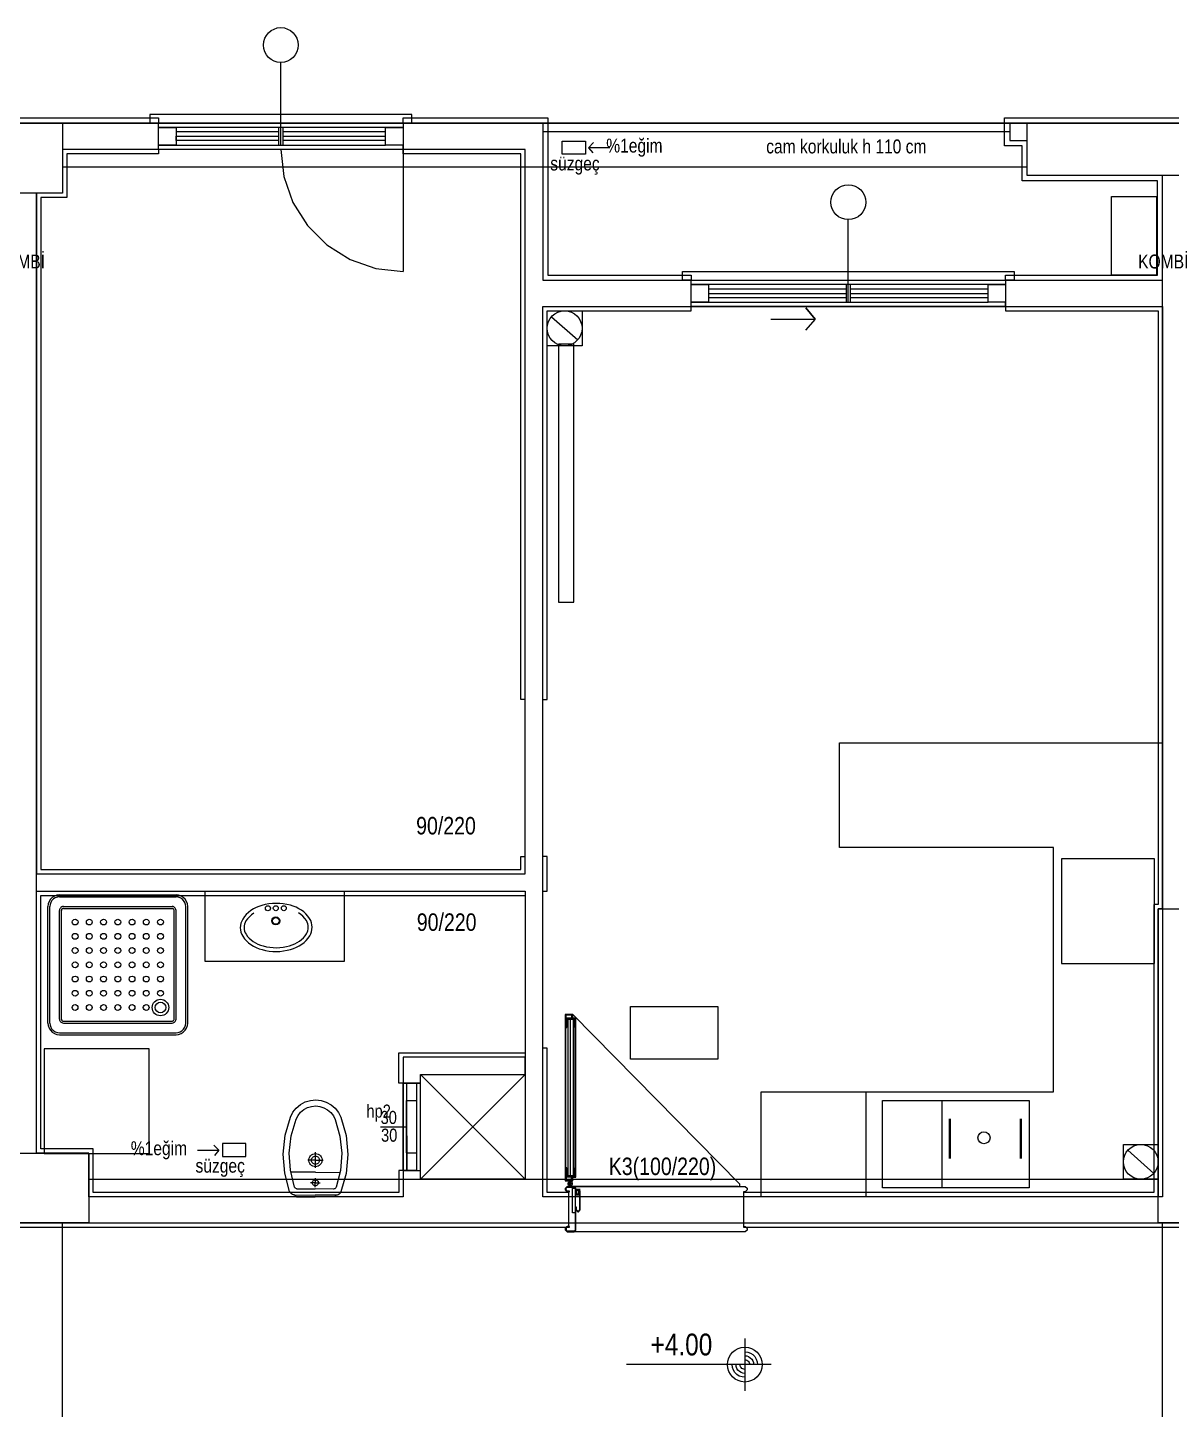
# Model space of a CAD drawing. Header units: centimetres. Extents: x 0 to 13234, y -30 to 2970.
# Drawn here: x 2320.1 to 2647.6, y 1525.1 to 1920.9 of the extents above; entities that cross this region are included whole.
import ezdxf

# ---------------------------------------------------------------- set-up
doc = ezdxf.new("R2010")
doc.units = ezdxf.units.CM
doc.layers.add('SCOTT-MIMARI', color=8, linetype='CONTINUOUS')
doc.styles.get("Standard").update_dxf_attribs({"font": 'arial.ttf', "width": 0.8})

msp = doc.modelspace()

# ---------------------------------------------------------------- linework, layer by layer
at = {"layer": 'SCOTT-MIMARI'}
for p, q in [((2329.23, 1672.48), (2362.59, 1672.48)), ((2329.23, 1671.93), (2362.59, 1671.93)), ((2325.89, 1635.79), (2325.89, 1669.15)), ((2326.45, 1635.79), (2326.45, 1669.15)), ((2329.23, 1636.9), (2329.23, 1668.03)), ((2329.79, 1636.9), (2329.79, 1668.03)), ((2330.34, 1669.15), (2361.48, 1669.15)), ((2330.34, 1668.59), (2361.48, 1668.59)), ((2362.03, 1636.9), (2362.03, 1668.03)), ((2362.59, 1636.9), (2362.59, 1668.03)), ((2365.37, 1635.79), (2365.37, 1669.15)), ((2365.93, 1635.79), (2365.93, 1669.15)), ((2330.34, 1636.34), (2361.48, 1636.34)), ((2330.34, 1635.79), (2361.48, 1635.79)), ((2475.56, 1591.97), (2475.56, 1636.85)), ((2476.21, 1637.25), (2476.21, 1637.2)), ((2329.23, 1633.01), (2362.59, 1633.01)), ((2329.23, 1632.45), (2362.59, 1632.45)), ((2581.86, 1613.57), (2581.86, 1588.57)), ((2584.08, 1596.97), (2584.08, 1608.35)), ((2584.38, 1596.97), (2584.38, 1608.35)), ((2604.33, 1608.35), (2604.33, 1596.97)), ((2604.63, 1608.35), (2604.63, 1596.97)), ((2421.14, 1606.07), (2428.65, 1606.07)), ((2402.52, 1596.52), (2400.3, 1596.53)), ((2402.51, 1594.26), (2402.53, 1598.83)), ((2402.52, 1596.52), (2404.74, 1596.5)), ((2402.5, 1593.02), (2395.44, 1593.05)), ((2402.48, 1588.8), (2402.49, 1591.35)), ((2402.5, 1593.02), (2409.56, 1592.98)), ((2476.21, 1591.57), (2476.21, 1591.62)), ((2397.23, 1588.29), (2402.48, 1588.27)), ((2402.49, 1590.02), (2401.09, 1590.02)), ((2407.72, 1588.24), (2402.48, 1588.27)), ((2402.49, 1590.02), (2403.89, 1590.01)), ((2474.11, 1588.47), (2474.61, 1588.97)), ((2474.11, 1587.97), (2474.11, 1588.47)), ((2474.61, 1587.47), (2474.11, 1587.97)), ((2474.61, 1588.97), (2525.59, 1588.97)), ((2475.1, 1587.47), (2474.61, 1587.47)), ((2476.26, 1589.77), (2474.66, 1589.77)), ((2475.1, 1577.47), (2475.1, 1587.47)), ((2475.18, 1589.24), (2475.18, 1588.97)), ((2475.22, 1590.32), (2475.22, 1590.62)), ((2475.46, 1588.97), (2475.46, 1590.57)), ((2475.74, 1589.24), (2475.74, 1588.97)), ((2475.77, 1590.28), (2475.77, 1590.62)), ((2523.59, 1588.97), (2476.61, 1588.97)), ((2525.1, 1587.47), (2525.1, 1577.47)), ((2525.59, 1587.47), (2525.1, 1587.47)), ((2525.59, 1588.97), (2526.09, 1588.47)), ((2526.09, 1587.97), (2525.59, 1587.47)), ((2526.09, 1588.47), (2526.09, 1587.97)), ((2396.52, 1586.55), (2402.47, 1586.52)), ((2396.72, 1586.54), (2396.72, 1586.39)), ((2397.07, 1586.04), (2402.47, 1586.02)), ((2408.42, 1586.49), (2402.47, 1586.52)), ((2407.87, 1585.99), (2402.47, 1586.02)), ((2408.22, 1586.49), (2408.22, 1586.34)), ((2474.11, 1576.97), (2474.61, 1577.47)), ((2474.11, 1576.47), (2474.11, 1576.97)), ((2474.61, 1575.97), (2474.11, 1576.47)), ((2474.61, 1577.47), (2475.1, 1577.47)), ((2525.59, 1575.97), (2474.61, 1575.97)), ((2525.1, 1577.47), (2525.59, 1577.47)), ((2525.59, 1577.47), (2526.09, 1576.97)), ((2526.09, 1576.47), (2525.59, 1575.97)), ((2526.09, 1576.97), (2526.09, 1576.47)), ((2525.47, 1545.46), (2525.47, 1530.46)), ((2532.97, 1537.96), (2491.56, 1537.96))]:
    msp.add_line(p, q, dxfattribs=at)
for points in [[(2392.6, 1887.28), (2392.6, 1910.9)], [(2427.6, 1893.53), (2430.1, 1893.53), (2430.1, 1896.03), (2355.1, 1896.03), (2355.1, 1893.53), (2357.6, 1893.53)], [(1317.6, 1893.53), (1317.6, 1188.53), (1992.6, 1188.53), (1992.6, 1233.53), (2317.6, 1233.53), (2317.6, 1188.53), (2985.1, 1188.53), (2985.1, 1893.53), (1317.6, 1893.53)], [(2267.6, 1848.53), (2267.6, 1850.03), (2292.6, 1850.03), (2316.1, 1850.03), (2316.1, 1872.03), (2293.6, 1872.03), (2293.6, 1895.03), (2357.6, 1895.03), (2357.6, 1893.53)], [(2330.1, 1873.53), (2295.1, 1873.53), (2295.1, 1893.53), (2330.1, 1893.53), (2330.1, 1873.53)], [(2330.1, 1893.53), (2606.35, 1893.53)], [(2427.6, 1886.03), (2357.6, 1886.03), (2357.6, 1893.53), (2427.6, 1893.53), (2427.6, 1886.03), (2427.6, 1887.28), (2422.6, 1887.28), (2422.6, 1892.28), (2427.6, 1892.28), (2357.6, 1892.28), (2362.6, 1892.28), (2362.6, 1887.28), (2357.6, 1887.28), (2422.6, 1887.28), (2422.6, 1888.53), (2393.23, 1888.53)], [(2393.23, 1887.28), (2393.23, 1892.28), (2391.98, 1892.28), (2391.98, 1887.28), (2393.23, 1887.28)], [(2427.6, 1893.53), (2427.6, 1895.03), (2469.1, 1895.03), (2469.1, 1850.03), (2510.1, 1850.03), (2510.1, 1848.53)], [(2645.1, 1878.53), (2606.35, 1878.53), (2606.35, 1893.53), (2467.6, 1893.53), (2467.6, 1848.53), (2625.1, 1848.53), (2645.1, 1848.53), (2645.1, 1878.53)], [(2600.1, 1848.53), (2600.1, 1850.03), (2625.1, 1850.03), (2643.6, 1850.03), (2643.6, 1877.03), (2604.85, 1877.03), (2604.85, 1887.03), (2599.85, 1887.03), (2599.85, 1895.03), (2677.85, 1895.03)], [(2626.35, 1893.53), (2601.35, 1893.53), (2601.35, 1888.53), (2606.35, 1888.53)], [(2696.35, 1878.53), (2606.35, 1878.53), (2606.35, 1893.53), (2696.35, 1893.53), (2696.35, 1878.53)], [(2391.98, 1891.03), (2362.6, 1891.03)], [(2391.98, 1888.53), (2362.6, 1888.53), (2362.6, 1889.78), (2391.98, 1889.78)], [(2393.23, 1889.78), (2422.6, 1889.78), (2422.6, 1891.03), (2393.23, 1891.03)], [(2601.35, 1891.03), (2467.6, 1891.03)], [(2479.82, 1884.67), (2473.12, 1884.67), (2473.12, 1888.37), (2479.82, 1888.37), (2479.82, 1884.67)], [(2486.8, 1886.52), (2480.72, 1886.52), (2482.13, 1888.01), (2480.72, 1886.52), (2481.93, 1885.06)], [(2462.6, 1678.53), (2462.6, 1886.03), (2330.1, 1886.03), (2330.1, 1873.53), (2322.6, 1873.53), (2322.6, 1678.53), (2462.6, 1678.53)], [(2357.6, 1886.03), (2357.6, 1884.78), (2331.35, 1884.78), (2331.35, 1872.28), (2323.85, 1872.28), (2323.85, 1679.78), (2461.35, 1679.78), (2461.35, 1683.47), (2462.6, 1683.47)], [(2392.6, 1886.03), (2393.48, 1878.24), (2396.07, 1870.84), (2400.24, 1864.21), (2405.78, 1858.67), (2412.42, 1854.5), (2419.81, 1851.91), (2427.6, 1851.03)], [(2462.6, 1728.47), (2461.35, 1728.47), (2461.35, 1884.78), (2427.6, 1884.78), (2427.6, 1886.03)], [(2427.6, 1886.03), (2427.6, 1851.03)], [(2330.1, 1881.03), (2606.35, 1881.03)], [(2645.1, 1668.53), (2645.1, 1878.53)], [(2322.6, 1598.53), (2322.6, 1873.53)], [(2630.45, 1850.03), (2630.45, 1872.5), (2643.34, 1872.5), (2643.34, 1850.03), (2630.45, 1850.03)], [(2555.1, 1842.28), (2555.1, 1865.9)], [(2510.1, 1848.53), (2507.6, 1848.53), (2507.6, 1851.03), (2602.6, 1851.03), (2602.6, 1848.53), (2600.1, 1848.53)], [(2600.1, 1841.03), (2510.1, 1841.03), (2510.1, 1848.53), (2600.1, 1848.53), (2600.1, 1841.03), (2600.1, 1842.28), (2595.1, 1842.28), (2595.1, 1847.28), (2600.1, 1847.28), (2510.1, 1847.28), (2515.1, 1847.28), (2515.1, 1842.28), (2510.1, 1842.28), (2595.1, 1842.28), (2595.1, 1843.53), (2555.73, 1843.53)], [(2554.48, 1846.03), (2515.1, 1846.03)], [(2515.1, 1844.78), (2554.48, 1844.78)], [(2555.73, 1842.28), (2555.73, 1847.28), (2554.48, 1847.28), (2554.48, 1842.28), (2555.73, 1842.28)], [(2555.73, 1844.78), (2595.1, 1844.78), (2595.1, 1846.03), (2555.73, 1846.03)], [(2645.1, 1841.03), (2645.1, 1668.53), (2643.85, 1668.53), (2643.85, 1586.03), (2467.6, 1586.03), (2467.6, 1841.03), (2645.1, 1841.03)], [(2467.6, 1728.46), (2468.85, 1728.46), (2468.85, 1839.78), (2510.1, 1839.78), (2510.1, 1841.03)], [(2554.48, 1843.53), (2515.1, 1843.53)], [(2600.1, 1841.03), (2600.1, 1839.78), (2643.85, 1839.78), (2643.85, 1669.78), (2642.6, 1669.78), (2642.6, 1587.28), (2525.1, 1587.28), (2525.1, 1586.03)], [(2532.94, 1837.41), (2545.65, 1837.41), (2542.9, 1840.62), (2545.65, 1837.41), (2542.83, 1834.24)], [(2478.85, 1839.78), (2478.85, 1829.78), (2468.85, 1829.78), (2468.85, 1839.78), (2478.85, 1839.78)], [(2470.1, 1838.08), (2477.61, 1831.48)], [(2472.14, 1756.37), (2476.52, 1756.37), (2476.52, 1830.27), (2472.14, 1830.27), (2472.14, 1756.37)], [(2530.1, 1586.03), (2530.1, 1616.03), (2613.85, 1616.03), (2613.85, 1686.03), (2552.6, 1686.03), (2552.6, 1716.03), (2645.1, 1716.03), (2645.1, 1586.03), (2555.1, 1586.03)], [(2467.6, 1673.54), (2468.85, 1673.54), (2468.85, 1683.46), (2467.6, 1683.46)], [(2642.78, 1652.84), (2642.78, 1682.84), (2616.14, 1682.84), (2616.14, 1652.84), (2642.78, 1652.84)], [(2337.6, 1586.03), (2337.6, 1598.53), (2322.6, 1598.53), (2322.6, 1673.53), (2462.6, 1673.53), (2462.6, 1621.03), (2462.6, 1621.03), (2462.6, 1626.03), (2427.6, 1626.03), (2427.6, 1586.03), (2337.6, 1586.03)], [(2427.6, 1593.57), (2426.35, 1593.57), (2426.35, 1587.28), (2338.85, 1587.28), (2338.85, 1599.78), (2323.85, 1599.78), (2323.85, 1672.28), (2462.35, 1672.28)], [(2329.23, 1672.48), (2328.49, 1672.4), (2327.78, 1672.15), (2327.15, 1671.75), (2326.62, 1671.23), (2326.22, 1670.59), (2325.98, 1669.89), (2325.89, 1669.15)], [(2329.23, 1671.93), (2328.61, 1671.86), (2328.02, 1671.65), (2327.5, 1671.32), (2327.06, 1670.88), (2326.73, 1670.35), (2326.52, 1669.77), (2326.45, 1669.15)], [(2365.93, 1669.15), (2365.84, 1669.89), (2365.6, 1670.59), (2365.2, 1671.23), (2364.67, 1671.75), (2364.04, 1672.15), (2363.33, 1672.4), (2362.59, 1672.48)], [(2365.37, 1669.15), (2365.3, 1669.77), (2365.09, 1670.35), (2364.76, 1670.88), (2364.32, 1671.32), (2363.8, 1671.65), (2363.21, 1671.86), (2362.59, 1671.93)], [(2370.87, 1673.48), (2370.87, 1653.48), (2410.87, 1653.48), (2410.87, 1673.48)], [(2330.34, 1669.15), (2330.09, 1669.12), (2329.86, 1669.04), (2329.65, 1668.9), (2329.47, 1668.73), (2329.34, 1668.52), (2329.26, 1668.28), (2329.23, 1668.03)], [(2330.34, 1668.59), (2330.22, 1668.58), (2330.1, 1668.54), (2330, 1668.47), (2329.91, 1668.38), (2329.84, 1668.28), (2329.8, 1668.16), (2329.79, 1668.03)], [(2362.59, 1668.03), (2362.56, 1668.28), (2362.48, 1668.52), (2362.35, 1668.73), (2362.17, 1668.9), (2361.96, 1669.04), (2361.73, 1669.12), (2361.48, 1669.15)], [(2362.03, 1668.03), (2362.02, 1668.16), (2361.98, 1668.28), (2361.91, 1668.38), (2361.82, 1668.47), (2361.72, 1668.54), (2361.6, 1668.58), (2361.48, 1668.59)], [(2383.98, 1667.98), (2383.31, 1667.48), (2382.71, 1666.9), (2382.16, 1666.27), (2381.69, 1665.57)], [(2384.84, 1667.24), (2384.19, 1666.78), (2383.6, 1666.25), (2383.07, 1665.66), (2382.62, 1665.01)], [(2387.15, 1669.47), (2386.32, 1669.19), (2385.51, 1668.85), (2384.73, 1668.45), (2383.98, 1667.98)], [(2391.23, 1670.05), (2390.2, 1670.01), (2389.17, 1669.9), (2388.15, 1669.72), (2387.15, 1669.47)], [(2395.33, 1669.52), (2394.32, 1669.76), (2393.3, 1669.93), (2392.27, 1670.02), (2391.23, 1670.05)], [(2398.52, 1668.09), (2397.76, 1668.54), (2396.98, 1668.93), (2396.16, 1669.26), (2395.33, 1669.52)], [(2399.91, 1665.13), (2399.45, 1665.77), (2398.92, 1666.36), (2398.32, 1666.88), (2397.67, 1667.33)], [(2400.84, 1665.71), (2400.36, 1666.39), (2399.8, 1667.02), (2399.19, 1667.59), (2398.52, 1668.09)], [(2643.85, 1578.53), (2643.85, 1668.53), (2658.85, 1668.53), (2658.85, 1578.53), (2643.85, 1578.53)], [(2381.69, 1665.57), (2381.39, 1665), (2381.17, 1664.38), (2381.04, 1663.74), (2381, 1663.09)], [(2381, 1663.09), (2381.05, 1662.44), (2381.19, 1661.8), (2381.42, 1661.19), (2381.72, 1660.62)], [(2382.62, 1665.01), (2382.39, 1664.56), (2382.23, 1664.09), (2382.13, 1663.6), (2382.1, 1663.1)], [(2382.1, 1663.1), (2382.13, 1662.6), (2382.24, 1662.11), (2382.41, 1661.64), (2382.65, 1661.2)], [(2400.47, 1663.23), (2400.43, 1663.73), (2400.32, 1664.21), (2400.15, 1664.68), (2399.91, 1665.13)], [(2399.94, 1661.32), (2400.17, 1661.76), (2400.34, 1662.24), (2400.44, 1662.73), (2400.47, 1663.23)], [(2401.56, 1663.23), (2401.51, 1663.88), (2401.37, 1664.52), (2401.15, 1665.13), (2400.84, 1665.71)], [(2400.87, 1660.75), (2401.17, 1661.33), (2401.39, 1661.94), (2401.52, 1662.58), (2401.56, 1663.23)], [(2381.72, 1660.62), (2382.21, 1659.93), (2382.76, 1659.3), (2383.37, 1658.74), (2384.05, 1658.24)], [(2382.65, 1661.2), (2383.07, 1660.61), (2383.54, 1660.07), (2384.07, 1659.58), (2384.65, 1659.15)], [(2384.65, 1659.15), (2385.33, 1658.74), (2386.03, 1658.39), (2386.77, 1658.09), (2387.52, 1657.86)], [(2395.11, 1657.91), (2395.87, 1658.16), (2396.59, 1658.46), (2397.3, 1658.83), (2397.97, 1659.25)], [(2395.41, 1656.86), (2396.25, 1657.13), (2397.06, 1657.47), (2397.84, 1657.88), (2398.58, 1658.34)], [(2397.97, 1659.25), (2398.54, 1659.68), (2399.06, 1660.18), (2399.53, 1660.72), (2399.94, 1661.32)], [(2398.58, 1658.34), (2399.25, 1658.85), (2399.86, 1659.42), (2400.4, 1660.06), (2400.87, 1660.75)], [(2384.05, 1658.24), (2384.8, 1657.79), (2385.58, 1657.39), (2386.4, 1657.06), (2387.24, 1656.8)], [(2387.24, 1656.8), (2388.24, 1656.57), (2389.27, 1656.4), (2390.3, 1656.3), (2391.33, 1656.27)], [(2387.52, 1657.86), (2388.46, 1657.64), (2389.41, 1657.48), (2390.36, 1657.39), (2391.32, 1657.37)], [(2391.32, 1657.37), (2392.28, 1657.41), (2393.24, 1657.51), (2394.18, 1657.68), (2395.11, 1657.91)], [(2391.33, 1656.27), (2392.36, 1656.31), (2393.39, 1656.43), (2394.41, 1656.61), (2395.41, 1656.86)], [(2492.69, 1625.48), (2492.69, 1640.48), (2517.69, 1640.48), (2517.69, 1625.48), (2492.69, 1625.48)], [(2325.89, 1635.79), (2325.98, 1635.04), (2326.22, 1634.34), (2326.62, 1633.71), (2327.15, 1633.18), (2327.78, 1632.78), (2328.49, 1632.53), (2329.23, 1632.45)], [(2326.45, 1635.79), (2326.52, 1635.17), (2326.73, 1634.58), (2327.06, 1634.05), (2327.5, 1633.61), (2328.02, 1633.28), (2328.61, 1633.08), (2329.23, 1633.01)], [(2329.23, 1636.9), (2329.26, 1636.65), (2329.34, 1636.42), (2329.47, 1636.21), (2329.65, 1636.03), (2329.86, 1635.9), (2330.09, 1635.81), (2330.34, 1635.79)], [(2329.79, 1636.9), (2329.8, 1636.78), (2329.84, 1636.66), (2329.91, 1636.55), (2330, 1636.46), (2330.1, 1636.4), (2330.22, 1636.36), (2330.34, 1636.34)], [(2361.48, 1636.34), (2361.6, 1636.36), (2361.72, 1636.4), (2361.82, 1636.46), (2361.91, 1636.55), (2361.98, 1636.66), (2362.02, 1636.78), (2362.03, 1636.9)], [(2361.48, 1635.79), (2361.73, 1635.81), (2361.96, 1635.9), (2362.17, 1636.03), (2362.35, 1636.21), (2362.48, 1636.42), (2362.56, 1636.65), (2362.59, 1636.9)], [(2362.59, 1632.45), (2363.33, 1632.53), (2364.04, 1632.78), (2364.67, 1633.18), (2365.2, 1633.71), (2365.6, 1634.34), (2365.84, 1635.04), (2365.93, 1635.79)], [(2362.59, 1633.01), (2363.21, 1633.08), (2363.8, 1633.28), (2364.32, 1633.61), (2364.76, 1634.05), (2365.09, 1634.58), (2365.3, 1635.17), (2365.37, 1635.79)], [(2474.16, 1638.1), (2476.11, 1638.1), (2476.11, 1637.25), (2476.21, 1637.25), (2476.21, 1638.2), (2474.06, 1638.2), (2474.06, 1590.62), (2476.21, 1590.62), (2476.21, 1591.57), (2476.11, 1591.57), (2476.11, 1590.72), (2474.16, 1590.72), (2474.16, 1638.1)], [(2474.21, 1637.05), (2474.21, 1634.55), (2474.41, 1634.55), (2474.41, 1636.85), (2476.71, 1636.85), (2476.71, 1634.55), (2476.91, 1634.55), (2476.91, 1637.05), (2474.21, 1637.05)], [(2474.21, 1634.5), (2474.46, 1634.5), (2474.46, 1636.8), (2474.81, 1636.8), (2474.81, 1592.02), (2474.46, 1592.02), (2474.46, 1594.32), (2474.21, 1594.32), (2474.21, 1634.5)], [(2475.86, 1638.1), (2475.86, 1637.15), (2474.26, 1637.15), (2474.26, 1638.1)], [(2475.96, 1637.95), (2475.96, 1637.1), (2476.96, 1637.1), (2476.96, 1591.72), (2475.96, 1591.72), (2475.96, 1590.87), (2476.06, 1590.87), (2476.06, 1591.62), (2477.06, 1591.62), (2477.06, 1637.2), (2476.06, 1637.2), (2476.06, 1637.95), (2475.96, 1637.95)], [(2476.21, 1638.2), (2523.9, 1589.77), (2523.9, 1588.97)], [(2476.66, 1634.5), (2476.66, 1636.8), (2476.31, 1636.8), (2476.31, 1592.02), (2476.66, 1592.02), (2476.66, 1594.32), (2476.91, 1594.32), (2476.91, 1634.5), (2476.66, 1634.5)], [(2354.88, 1598.41), (2354.88, 1628.41), (2324.88, 1628.41), (2324.88, 1598.41), (2354.88, 1598.41)], [(2427.6, 1618.57), (2426.35, 1618.57), (2426.35, 1627.28), (2462.6, 1627.28)], [(2475.1, 1586.03), (2475.1, 1587.28), (2468.85, 1587.28), (2468.85, 1628.54), (2467.6, 1628.54)], [(2462.6, 1621.03), (2462.6, 1591.03), (2432.6, 1591.03), (2432.6, 1621.03), (2462.6, 1621.03), (2432.6, 1591.03), (2432.6, 1621.03), (2462.6, 1591.03)], [(2427.6, 1618.57), (2427.6, 1618.57), (2432.6, 1618.57), (2431.41, 1618.57), (2431.41, 1593.57), (2427.6, 1593.57), (2427.6, 1618.57)], [(2432.6, 1593.57), (2432.6, 1618.57), (2427.63, 1618.57), (2427.6, 1593.57), (2432.6, 1593.57)], [(2428.63, 1618.57), (2428.63, 1613.57), (2431.41, 1613.57)], [(2530.1, 1586.03), (2530.1, 1616.03), (2560.1, 1616.03), (2560.1, 1586.03)], [(2395.35, 1608.85), (2396.06, 1610.23), (2397.03, 1611.44), (2398.22, 1612.43), (2399.58, 1613.17), (2401.07, 1613.62), (2402.61, 1613.77)], [(2396.98, 1608.21), (2397.53, 1609.28), (2398.28, 1610.21), (2399.2, 1610.98), (2400.26, 1611.55), (2401.4, 1611.9), (2402.6, 1612.02)], [(2402.6, 1612.02), (2403.79, 1611.89), (2404.94, 1611.53), (2405.98, 1610.95), (2406.9, 1610.17), (2407.64, 1609.22), (2408.17, 1608.15)], [(2402.61, 1613.77), (2404.15, 1613.6), (2405.63, 1613.14), (2406.98, 1612.39), (2408.16, 1611.38), (2409.12, 1610.16), (2409.81, 1608.78)], [(2428.63, 1598.57), (2428.63, 1613.57)], [(2428.63, 1613.57), (2428.68, 1593.57)], [(2606.86, 1588.57), (2564.86, 1588.57), (2564.86, 1613.57), (2606.86, 1613.57), (2606.86, 1588.57)], [(2395.12, 1587.53), (2393.71, 1592.79), (2393.28, 1598.21), (2393.83, 1603.62), (2395.35, 1608.85)], [(2396.53, 1588.8), (2395.35, 1593.61), (2395.03, 1598.55), (2395.58, 1603.46), (2396.98, 1608.21)], [(2408.17, 1608.15), (2409.53, 1603.39), (2410.03, 1598.47), (2409.66, 1593.54), (2408.44, 1588.74)], [(2409.81, 1608.78), (2411.28, 1603.54), (2411.78, 1598.12), (2411.29, 1592.7), (2409.83, 1587.45)], [(2368.73, 1599.33), (2374.81, 1599.33), (2373.41, 1600.82), (2374.81, 1599.33), (2373.6, 1597.87)], [(2375.9, 1597.6), (2382.61, 1597.6), (2382.61, 1601.3), (2375.9, 1601.3), (2375.9, 1597.6)], [(2643.85, 1601.03), (2643.85, 1591.03), (2633.85, 1591.03), (2633.85, 1601.03), (2643.85, 1601.03)], [(2635.1, 1599.33), (2642.61, 1592.73)], [(2302.6, 1598.53), (2337.6, 1598.53), (2337.6, 1578.53), (2302.6, 1578.53), (2302.6, 1598.53)], [(2402.51, 1594.64), (2402.12, 1594.68), (2401.75, 1594.81), (2401.41, 1595), (2401.12, 1595.27), (2400.89, 1595.59), (2400.73, 1595.94), (2400.65, 1596.33), (2400.66, 1596.72), (2400.74, 1597.1), (2400.9, 1597.46), (2401.13, 1597.78), (2401.43, 1598.04), (2401.77, 1598.23), (2402.14, 1598.35), (2402.53, 1598.39)], [(2402.51, 1595.37), (2402.28, 1595.39), (2402.05, 1595.47), (2401.84, 1595.59), (2401.66, 1595.75), (2401.52, 1595.95), (2401.42, 1596.17), (2401.38, 1596.4), (2401.38, 1596.64), (2401.43, 1596.88), (2401.53, 1597.1), (2401.67, 1597.29), (2401.85, 1597.45), (2402.06, 1597.57), (2402.29, 1597.64), (2402.53, 1597.67)], [(2402.53, 1598.39), (2402.92, 1598.35), (2403.29, 1598.22), (2403.63, 1598.03), (2403.92, 1597.76), (2404.15, 1597.44), (2404.31, 1597.09), (2404.39, 1596.7), (2404.38, 1596.31), (2404.3, 1595.93), (2404.14, 1595.57), (2403.91, 1595.25), (2403.61, 1594.99), (2403.27, 1594.8), (2402.9, 1594.68), (2402.51, 1594.64)], [(2402.53, 1597.67), (2402.76, 1597.64), (2402.99, 1597.56), (2403.2, 1597.44), (2403.38, 1597.28), (2403.52, 1597.09), (2403.62, 1596.87), (2403.66, 1596.63), (2403.66, 1596.39), (2403.61, 1596.15), (2403.51, 1595.94), (2403.37, 1595.74), (2403.19, 1595.58), (2402.98, 1595.46), (2402.75, 1595.39), (2402.51, 1595.37)], [(2428.68, 1593.57), (2428.68, 1598.57), (2431.41, 1598.57)], [(2337.6, 1591.03), (2643.85, 1591.03)], [(2428.63, 1593.57), (2428.63, 1593.57)], [(2474.41, 1591.97), (2474.41, 1594.27), (2474.21, 1594.27), (2474.21, 1591.77), (2476.91, 1591.77), (2476.91, 1594.27), (2476.71, 1594.27), (2476.71, 1591.97), (2474.41, 1591.97)], [(2475.86, 1590.72), (2475.86, 1591.67), (2474.26, 1591.67), (2474.26, 1590.72)], [(2396.52, 1586.55), (2396.22, 1586.58), (2395.93, 1586.67), (2395.67, 1586.82), (2395.44, 1587.02), (2395.25, 1587.26), (2395.12, 1587.53)], [(2397.23, 1588.29), (2397.08, 1588.31), (2396.93, 1588.36), (2396.8, 1588.43), (2396.68, 1588.54), (2396.59, 1588.66), (2396.53, 1588.8)], [(2402.48, 1589.14), (2402.3, 1589.16), (2402.13, 1589.22), (2401.97, 1589.31), (2401.83, 1589.43), (2401.73, 1589.58), (2401.65, 1589.75), (2401.62, 1589.93), (2401.62, 1590.11), (2401.66, 1590.29), (2401.73, 1590.46), (2401.84, 1590.6), (2401.98, 1590.73), (2402.14, 1590.82), (2402.31, 1590.87), (2402.49, 1590.89)], [(2402.49, 1590.89), (2402.67, 1590.87), (2402.85, 1590.81), (2403, 1590.72), (2403.14, 1590.6), (2403.25, 1590.45), (2403.32, 1590.28), (2403.36, 1590.1), (2403.36, 1589.92), (2403.32, 1589.74), (2403.24, 1589.57), (2403.13, 1589.43), (2403, 1589.3), (2402.84, 1589.21), (2402.66, 1589.16), (2402.48, 1589.14)], [(2408.44, 1588.74), (2408.37, 1588.6), (2408.28, 1588.48), (2408.16, 1588.38), (2408.03, 1588.3), (2407.88, 1588.25), (2407.72, 1588.24)], [(2409.83, 1587.45), (2409.69, 1587.18), (2409.51, 1586.94), (2409.28, 1586.75), (2409.01, 1586.6), (2408.72, 1586.51), (2408.42, 1586.49)], [(2477.11, 1586.81), (2477.11, 1588.47), (2476.61, 1588.97), (2474.61, 1588.97), (2474.11, 1588.47), (2474.11, 1587.97), (2474.61, 1587.47), (2475.3, 1587.47), (2475.3, 1587.67), (2474.61, 1587.67), (2474.31, 1587.97), (2474.31, 1588.47), (2474.61, 1588.77), (2476.61, 1588.77), (2476.91, 1588.47), (2476.91, 1586.61), (2478.11, 1586.61), (2478.11, 1587.76), (2478.16, 1587.76), (2478.16, 1582.23), (2477.86, 1581.93), (2477.61, 1581.93), (2477.31, 1582.23), (2477.31, 1583.06), (2477.11, 1583.06), (2477.11, 1582.23), (2477.61, 1581.73), (2477.86, 1581.73), (2478.36, 1582.23), (2478.36, 1587.76), (2477.91, 1587.76), (2477.91, 1586.81), (2477.11, 1586.81)], [(2476.1, 1588.44), (2476.85, 1588.44), (2476.85, 1581.46), (2476.1, 1581.46), (2476.1, 1588.44)], [(2477.86, 1587.81), (2478.13, 1588.02), (2478.33, 1588.07), (2477.86, 1588.07), (2477.16, 1588.07), (2477.16, 1586.88), (2477.86, 1586.88), (2477.86, 1587.81)], [(2477.76, 1587.77), (2477.26, 1587.71), (2477.26, 1587.97), (2477.82, 1587.97), (2477.76, 1587.84), (2477.76, 1587.81), (2477.76, 1587.77)], [(2397.07, 1586.04), (2396.99, 1586.05), (2396.91, 1586.08), (2396.85, 1586.12), (2396.79, 1586.18), (2396.75, 1586.24), (2396.73, 1586.32), (2396.72, 1586.39)], [(2408.22, 1586.34), (2408.21, 1586.26), (2408.18, 1586.18), (2408.14, 1586.12), (2408.09, 1586.06), (2408.02, 1586.02), (2407.94, 1586), (2407.87, 1585.99)], [(2474.31, 1576.97), (2474.31, 1576.47), (2474.31, 1576.97), (2474.61, 1577.27), (2475.3, 1577.27), (2475.3, 1577.47), (2474.61, 1577.47), (2474.11, 1576.97), (2474.11, 1576.47), (2474.61, 1575.97), (2476.61, 1575.97), (2477.11, 1576.47), (2477.11, 1582), (2476.91, 1582), (2476.91, 1576.47), (2476.61, 1576.17), (2474.61, 1576.17), (2474.31, 1576.47)], [(2827.6, 1578.53), (2827.6, 1503.53), (2240.13, 1503.53), (2240.1, 1488.53), (2335.6, 1488.53), (2335.6, 1366.03), (2167.6, 1366.03), (2167.6, 1253.53), (2167.6, 1253.53), (2167.6, 1241.03), (2092.6, 1241.03), (2092.6, 1503.53), (1475.1, 1503.53), (1475.1, 1578.53), (2827.6, 1578.53)], [(2192.6, 1578.53), (2192.6, 1577.28), (2475.1, 1577.28), (2475.1, 1578.53)], [(2330.1, 1503.53), (2330.1, 1578.53)], [(2337.6, 1578.53), (2643.85, 1578.53)], [(2525.1, 1578.53), (2525.1, 1577.28), (2774.51, 1577.28), (2774.51, 1578.53)], [(2645.1, 1503.53), (2645.1, 1578.53)], [(2525.47, 1541.6), (2526.28, 1541.51), (2527.05, 1541.24), (2527.74, 1540.81), (2528.32, 1540.23), (2528.75, 1539.54), (2529.02, 1538.77), (2529.11, 1537.96)], [(2525.47, 1540.48), (2526.03, 1540.41), (2526.56, 1540.23), (2527.04, 1539.93), (2527.44, 1539.53), (2527.74, 1539.05), (2527.92, 1538.52), (2527.99, 1537.96)], [(2525.47, 1534.32), (2524.66, 1534.41), (2523.89, 1534.68), (2523.2, 1535.11), (2522.62, 1535.69), (2522.19, 1536.38), (2521.92, 1537.15), (2521.83, 1537.96)], [(2525.47, 1535.44), (2524.91, 1535.5), (2524.38, 1535.69), (2523.9, 1535.99), (2523.5, 1536.39), (2523.2, 1536.87), (2523.02, 1537.4), (2522.95, 1537.96)], [(2525.47, 1536.57), (2525.16, 1536.6), (2524.87, 1536.7), (2524.6, 1536.87), (2524.38, 1537.09), (2524.21, 1537.35), (2524.11, 1537.65), (2524.08, 1537.96)], [(2525.47, 1539.35), (2525.78, 1539.32), (2526.07, 1539.21), (2526.34, 1539.05), (2526.56, 1538.83), (2526.72, 1538.56), (2526.83, 1538.27), (2526.86, 1537.96)]]:
    msp.add_lwpolyline(points, dxfattribs=at)
for centre, radius in [((2392.6, 1915.9), 5), ((2555.1, 1870.9), 5), ((2473.85, 1834.78), 5), ((2388.91, 1668.65), 0.713), ((2391.15, 1668.67), 0.713), ((2393.46, 1668.68), 0.713), ((2333.69, 1664.7), 0.834), ((2337.76, 1664.7), 0.834), ((2341.84, 1664.7), 0.834), ((2345.92, 1664.7), 0.834), ((2349.99, 1664.7), 0.834), ((2354.07, 1664.7), 0.834), ((2358.14, 1664.7), 0.834), ((2391.16, 1665.04), 1.15), ((2391.16, 1665.04), 0.969), ((2333.69, 1660.62), 0.834), ((2337.76, 1660.62), 0.834), ((2341.84, 1660.62), 0.834), ((2345.92, 1660.62), 0.834), ((2349.99, 1660.62), 0.834), ((2354.07, 1660.62), 0.834), ((2358.14, 1660.62), 0.834), ((2333.69, 1656.54), 0.834), ((2337.76, 1656.54), 0.834), ((2341.84, 1656.54), 0.834), ((2345.92, 1656.54), 0.834), ((2349.99, 1656.54), 0.834), ((2354.07, 1656.54), 0.834), ((2358.14, 1656.54), 0.834), ((2333.69, 1652.47), 0.834), ((2337.76, 1652.47), 0.834), ((2341.84, 1652.47), 0.834), ((2345.92, 1652.47), 0.834), ((2349.99, 1652.47), 0.834), ((2354.07, 1652.47), 0.834), ((2358.14, 1652.47), 0.834), ((2333.69, 1648.39), 0.834), ((2337.76, 1648.39), 0.834), ((2341.84, 1648.39), 0.834), ((2345.92, 1648.39), 0.834), ((2349.99, 1648.39), 0.834), ((2354.07, 1648.39), 0.834), ((2358.14, 1648.39), 0.834), ((2333.69, 1644.31), 0.834), ((2337.76, 1644.31), 0.834), ((2341.84, 1644.31), 0.834), ((2345.92, 1644.31), 0.834), ((2349.99, 1644.31), 0.834), ((2354.07, 1644.31), 0.834), ((2358.14, 1640.23), 2.36), ((2358.14, 1644.31), 0.834), ((2333.68, 1640.23), 0.834), ((2337.76, 1640.23), 0.834), ((2341.84, 1640.23), 0.834), ((2345.91, 1640.23), 0.834), ((2349.99, 1640.23), 0.834), ((2354.06, 1640.23), 0.834), ((2358.14, 1640.23), 1.53), ((2593.94, 1602.93), 1.73), ((2638.85, 1596.03), 5), ((2475.46, 1589.77), 0.6), ((2475.46, 1589.77), 0.4), ((2525.47, 1537.96), 5)]:
    msp.add_circle(centre, radius, dxfattribs=at)

# ---------------------------------------------------------------- texts
at = {"layer": 'SCOTT-MIMARI', "width": 0.8}
for s, height, p in [('%%%1eğim', 3.994, (2485.78, 1885.12)), ('cam korkuluk h 110 cm', 3.9936, (2531.59, 1884.88)), ('süzgeç', 3.994, (2469.76, 1879.99)), ('KOMBİ', 3.994, (2310.7, 1851.91)), ('KOMBİ', 3.994, (2638.1, 1851.91)), ('90/220', 5, (2431.35, 1689.81)), ('90/220', 5, (2431.54, 1662.19)), ('hp2', 3.75, (2417.11, 1608.68)), ('30', 3.75, (2421.17, 1606.87)), ('30', 3.75, (2421.3, 1601.79)), ('%%%1eğim', 3.994, (2349.64, 1597.93)), ('süzgeç', 3.994, (2368.17, 1592.92)), ('K3(100/220)', 5, (2486.52, 1592.24)), ('+4.00', 6.25, (2498.48, 1540.57))]:
    msp.add_text(s, height=height, dxfattribs=at).set_placement(p)

doc.saveas('drawing.dxf')
